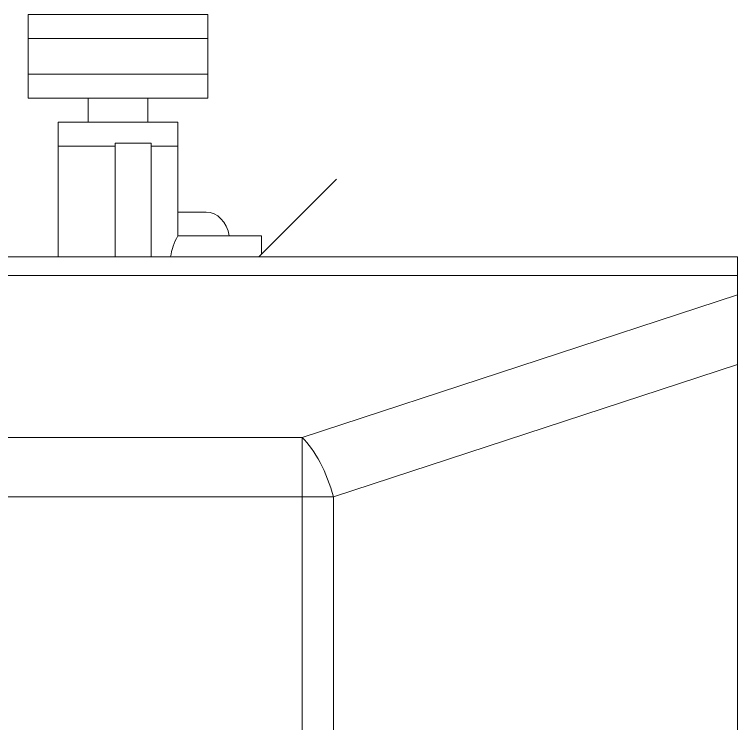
# Model space of a CAD drawing. Header units: millimetres. Extents: x 113490 to 142599, y -20467 to 115.
# Drawn here: x 129448.9 to 129509.3, y -6178.7 to -6119.4 of the extents above; entities that cross this region are included whole.
import ezdxf

# ---------------------------------------------------------------- set-up
doc = ezdxf.new("R2010")
doc.units = ezdxf.units.MM
doc.layers.add('DV1_0', color=7, linetype='Continuous')

msp = doc.modelspace()

# ---------------------------------------------------------------- linework, layer by layer
at = {"layer": 'DV1_0', "color": 7, "linetype": 'Continuous', "lineweight": 15}
for p, q in [((129465.005, -6119.428), (129450.005, -6119.428)), ((129450.005, -6119.428), (129450.005, -6124.428)), ((129465.005, -6124.428), (129465.005, -6119.428)), ((129465.005, -6121.428), (129450.005, -6121.428)), ((129450.005, -6121.428), (129450.005, -6126.428)), ((129465.005, -6126.428), (129465.005, -6121.428)), ((129465.005, -6124.428), (129450.005, -6124.428)), ((129465.005, -6126.428), (129450.005, -6126.428)), ((129455.005, -6126.428), (129455.005, -6128.428)), ((129455.005, -6126.428), (129455.005, -6128.428)), ((129460.005, -6128.428), (129460.005, -6126.428)), ((129460.005, -6128.428), (129460.005, -6126.428)), ((129462.505, -6128.428), (129452.505, -6128.428)), ((129452.505, -6128.428), (129452.505, -6139.68)), ((129462.505, -6137.928), (129462.505, -6128.428)), ((129457.26, -6130.18), (129460.26, -6130.18)), ((129457.26, -6139.68), (129457.26, -6130.18)), ((129460.26, -6130.18), (129460.26, -6139.68)), ((129457.26, -6130.428), (129452.505, -6130.428)), ((129452.505, -6130.428), (129452.505, -6139.68)), ((129462.505, -6130.428), (129460.26, -6130.428)), ((129462.505, -6137.948), (129462.505, -6130.428)), ((129475.759, -6133.18), (129469.259, -6139.68)), ((129464.858, -6135.928), (129462.505, -6135.928)), ((129469.505, -6137.928), (129462.505, -6137.928)), ((129469.505, -6139.434), (129469.505, -6137.928)), ((129509.261, -6139.68), (129410.28, -6139.68)), ((129509.261, -6141.218), (129509.261, -6139.68)), ((129509.261, -6141.218), (129509.261, -6142.84)), ((129509.261, -6148.673), (129509.261, -6142.84)), ((129509.261, -6234.066), (129509.261, -6148.673))]:
    msp.add_line(p, q, dxfattribs=at)
at = {"layer": 'DV1_0', "color": 7, "linetype": 'Continuous', "lineweight": 20}
for p, q in [((129509.261, -6141.218), (129408.953, -6141.218)), ((129472.881, -6154.758), (129509.261, -6142.84)), ((129475.503, -6159.733), (129509.261, -6148.673)), ((128357.641, -6154.758), (129472.881, -6154.758)), ((129472.881, -6159.733), (129472.881, -6154.758)), ((128357.641, -6159.733), (129472.881, -6159.733)), ((129472.881, -6241.13), (129472.881, -6159.733)), ((129472.881, -6159.733), (129475.503, -6159.733)), ((129475.503, -6241.13), (129475.503, -6159.733))]:
    msp.add_line(p, q, dxfattribs=at)
at = {"layer": 'DV1_0', "color": 7, "linetype": 'Continuous', "lineweight": 15}
msp.add_arc((129466.845, -6140.428), 5.009, 150.05844, 171.28097, dxfattribs=at)
msp.add_ellipse((129464.858, -6138.428), major_axis=(0, 2.5), ratio=0.790252, start_param=4.913747, end_param=6.283185, dxfattribs=at)
at = {"layer": 'DV1_0', "color": 7, "linetype": 'Continuous', "lineweight": 20}
msp.add_ellipse((129472.881, -6159.733), major_axis=(-1.868, 5.702), ratio=0.419085, start_param=4.575942, end_param=5.619674, dxfattribs=at)

doc.saveas('drawing.dxf')
